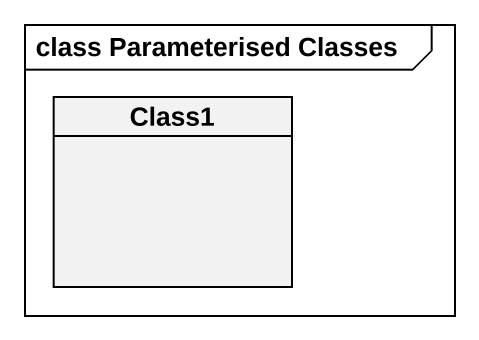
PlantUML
@startuml
mainframe class Parameterised Classes
hide circle
hide empty members
class Class1
@enduml
